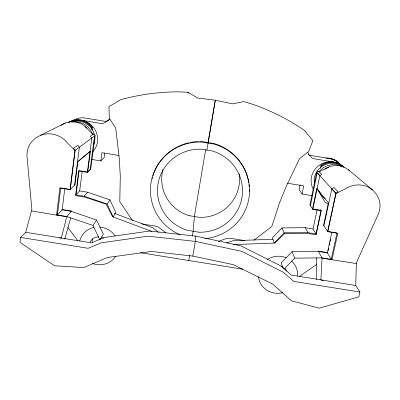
<?xml version="1.0" encoding="UTF-8"?>
<svg xmlns="http://www.w3.org/2000/svg" width="400" height="400" viewBox="0 0 400 400"><rect width="100%" height="100%" fill="white"/><g stroke="black" fill="none" stroke-linecap="round" stroke-linejoin="round"><path stroke-width="0.6" d="M316.32 279.38L316.71 257.625M93.225 134.705L88.425 129.935A19.86 19.005 41.7 0 0 70.275 121.825L65.345 122.98L40.65 135.235L35.515 138.045L31.375 142.12A23.32 22.125 39.5 0 0 27.24 158.735L31.86 209.365L25.735 232.285L20.54 237.415L20 242.36L54.55 265.77L83.725 267.56L107.53 257.49L151.51 251.465L192.82 256.09L233.33 264.66L272.585 284.025L291.5 300.855L319.21 308.155L358.805 296.84L359.915 292.055L355.74 285.485L356.375 263.555L356.72 262.03L377.41 216.16A22.985 21.68 -28.3 0 0 378.995 199.35L376.5 194.245L372.68 190.005L348.52 169.865L344.335 167.22A19.61 18.68 -30.2 0 0 324.88 169.055L318.87 172.005M25.735 232.285L91.45 242.875L104.04 237.55L149.585 231.03L195.665 236.125L195.325 241.38L192.82 256.09M99.93 239.97L92.995 225.46L66.84 216.535L57.425 215.01L60.715 187.975L70.21 189.525L75.095 150.405L73.455 148.325L77.78 145.23L79.365 147.245L74.58 185.16M57.425 215.01L62.165 209.88L64.79 188.54M59.495 237.98L61.37 238.03L66.72 216.75L56.585 215.105L59.88 187.925L70.125 189.595L74.995 150.455L95.1 135.61L93.72 133.835L90.405 136.205L91.825 138.03L87.36 172.41L79.055 171.045L76.025 194.87L84.27 196.21L107.15 204.08L113.175 216.895L115.78 212.36L109.93 199.88L87.69 192.22L79.675 190.915L76.025 194.87M70.76 217.77L64.77 239.15M79.675 190.915L82.18 171.39M91.745 129.185L91.675 127.565A17.975 17.23 42.4 0 0 68.235 122.51M92.15 130.025L92.24 127.2A17.885 17.15 42.4 0 0 68.43 122.465M151.67 231.365L112.51 216.7L106.055 204.065L84.415 197.06L75.585 195.615L78.77 170.595L87.675 172.06L90.405 151.125L77.84 161.71L74.94 184.79L70.125 189.595M94.535 136.005L90.135 169.605L87.675 172.06M95.1 135.61L90.72 169.055L87.36 172.41M91.685 159.43L100.835 160.935L101.945 152.685L118.975 155.49M104.755 153.235L104.175 157.54L100.835 160.935M205.63 149.76L194.355 216.55L193.165 231.3L192.36 236.06M208.11 142.555L215.29 100.215L232.57 103.865L243.85 101.605L253.115 104.415A212.78 201.035 5 0 1 304.335 130.34L312.895 140.625L308.735 151.47L299.62 158.585L286.43 185.955L279.67 202.405L271.875 226.405L253.835 240.27M206.92 150.055L208.095 143.11M188.755 260.505L189.665 255.11M300.135 184.785L299.155 189.62L302.09 194.01L312.29 195.69M302.09 194.01L303.735 185.915L287.54 183.25M312.81 209.35L319.835 175.69L321.75 174.43L318.545 171.01L316.685 172.235L309.895 204.995L312.81 209.35L320.97 210.685L316.045 233.975L307.95 232.655L284.06 232.875L274.25 243.04L272.425 237.815L281.955 227.915L305.185 227.695L313.065 228.98L316.045 233.975M310.405 205.725L317.23 172.81L335.99 193.415L327.75 231.615L337.785 233.25L331.99 259.735L322.05 258.125L320.89 279.87L323.26 280.59M320.18 168.455L321.155 165.105A17.67 16.87 -30.8 0 1 344.055 167.38M321.12 167.145L321.71 165.65A17.755 16.95 -30.8 0 1 343.935 167.13M313.065 228.98L317.075 209.88M323.885 225.87L331.8 188.835L333.925 187.45L338.09 191.905L335.895 193.335L327.67 231.515L336.4 232.94M283.965 269.155L294.755 258.12L321.99 257.885L331.22 259.38L327.355 252.915L331.845 232.215M328.11 250.775L328.64 248.335M329.3 245.285L329.83 242.845M330.095 241.625L330.625 239.18M331.22 259.38L336.98 233.035M93.78 144.46L94.715 141A17.53 16.805 42.3 0 0 94.705 136.53M100.24 239.435L103.305 234.095L96.6 220.015L71.28 211.36L62.165 209.88M92.995 225.46L96.6 220.015M107.15 204.08L109.93 199.88M66.84 216.535L71.28 211.36M84.27 196.21L87.69 192.22M70.86 211.92L71.61 211.045L61.825 209.455M57.795 213.8L56.585 215.105L31.68 210.935M327.355 252.915L318.42 251.465L292.03 251.7L281.175 262.845L283.14 268.47M78.4 161.14L89.98 151.475M299.28 276.55L316.58 264.5M91.9 127.965L92.465 127.595M60.95 125.385L65.345 122.98M324.705 169.205L328.85 167.085M335.99 193.415L344.98 189.055A22.985 21.68 -28.3 0 1 367.8 186.925L372.68 190.005M218.275 241.45L226.78 238.325L230.225 238.265L244.675 240.59M226.475 243.06L232.815 240.74L272.875 239.245M70.91 122.05L75.26 121.03A17.53 16.805 42.3 0 1 94.26 134.315M72.525 122.14L73.61 121.885A17.75 17.005 42.1 0 1 92.515 134.225M40.65 135.235L46.425 133.885A23.32 22.125 39.5 0 1 67.78 143.365L74.995 150.455M233.33 244.595L274.845 243.055L285 233.19L307.445 233.39L316.125 234.8L321.29 210.335L312.54 208.905L316.805 188.405L328.405 202.85L323.58 225.395L327.75 231.615M199.655 141.52A49.195 48.095 3.1 0 1 202.135 141.565L208.16 142.56L215.29 100.215L197.735 98.035L187.785 92.21L178.06 91.845A212.775 201.025 4.9 0 0 120.59 99.69L108.965 106.68L109.34 118.365L115.725 128.115L119.275 158.445L120.295 176.285L119.79 201.625L132.45 220.565M198.99 232.205L187.4 230.325A42.49 41.525 3.2 0 1 158.09 183.515A42.49 41.525 3.2 0 1 201.755 149.21L212.08 150.91A42.49 41.525 3.1 0 1 241.975 197.26A42.49 41.525 3.1 0 1 198.99 232.22M356.375 263.555L331.99 259.735L331.07 258.21M355.74 285.485L291.33 275.1L281.325 266.18L240.81 245.81L195.665 236.125M140.385 252.71L242.815 269.215M20.54 237.415L88.145 248.3L101.08 242.845L147.92 236.17L195.325 241.38L241.76 251.355L283.42 272.255L293.695 281.39L359.915 292.055M318.115 251.05L327.71 252.605M141.69 223.885L155.635 226.16L158.895 227.315L165.95 232.97M309.52 155.24L329.555 158.565A18.245 17.455 -31 0 1 337.93 162.395M81.255 120.185L102.305 123.675A23.13 22.295 51 0 0 109.76 118.96M333.505 162L312.825 158.575A22.875 21.95 -38.5 0 1 307.87 152.63M208.71 142.655L214.13 143.55A49.195 48.095 3.1 0 1 248.75 182.67M189.065 215.65L199.7 217.385A38.945 38.205 3.2 0 0 239.175 173.805M114.43 213.38L152.795 227.76L158.535 232.355M328.2 204.095L325.02 202.115L317.125 188.935M325.36 198.795L323.835 197.845L320.825 194.565L318.815 190.6M320.815 165.405L321.365 165.955M316.685 172.235L319.835 175.69M331.8 188.835L335.895 193.335M348.52 169.865L349.345 170.78M187.785 92.21L188.555 93.13M67.82 227.325L77.88 240.855M320.275 209.71L320.97 210.685M305.185 227.695L307.95 232.655M318.42 251.465L321.99 257.885M281.955 227.915L284.06 232.875M292.03 251.7L294.755 258.12M85.05 126.72A17.975 17.21 41.9 0 1 86.8 128.305M314.4 183.5A17.315 16.53 -30.7 0 1 318.46 169.365L321.855 166.36L325.895 164.29L330.31 163.295A17.315 16.53 -30.7 0 1 342.725 167.075M319.105 171.685A17.53 16.725 -30.5 0 1 319.825 170.805L323.26 167.765L327.355 165.67L331.82 164.665A17.53 16.725 -30.5 0 1 341.64 166.62M189.115 215.675A38.945 38.205 3.2 0 1 162.985 169.36M204.88 238.69A49.545 48.42 3.1 0 0 249.335 195.23A49.545 48.42 3.1 0 0 214.16 144.115L202.025 142.105A49.545 48.42 3.2 0 0 151.685 179.53A49.545 48.42 3.2 0 0 180.235 234.85M115.51 256.53A19.79 18.735 21.2 0 1 92.455 263.49M79.7 241.05A19.79 18.735 21.2 0 1 94.03 227.435M99.735 227.07A19.79 18.735 21.2 0 1 115.19 235.945M90.095 242.21A9.555 9.045 21.2 0 1 98.87 236.875M101.575 237.35A9.555 9.045 21.2 0 1 103.63 238.27M92.28 242.24A9.325 8.845 21.4 0 1 92.505 238.78M291.37 260.895A19.615 18.525 -11.1 0 1 297.525 276.165M282.8 292.665A19.615 18.525 -11.1 0 1 258.525 276.63M267.45 259.37A19.615 18.525 -11.1 0 1 286.095 257.68M281.01 266.29A9.47 8.94 -11.1 0 1 283.235 267.265M284.675 268.345A9.47 8.94 -11.1 0 1 286.745 271.21M285.57 268.795A9.245 8.745 -11.2 0 1 285.575 269.94M109.885 119.25A22.385 21.6 51.6 0 1 105.635 121.42L85.255 118.04A18.46 17.73 42.7 0 0 72.28 120.86M76.34 120.015A19.065 18.285 42.1 0 1 95.535 130.655A19.065 18.285 42.1 0 1 92.63 151.825M152.14 178.75A49.195 48.095 3.1 0 1 152.43 177.585M152.92 175.855A49.195 48.095 3.1 0 1 163.765 157.095M164.61 156.215A49.195 48.095 3.1 0 1 176.925 147.13M177.47 146.85A49.195 48.095 3.1 0 1 189.135 142.7M190.345 142.45A49.195 48.095 3.1 0 1 198.41 141.545M248.99 184.465A49.195 48.095 3.1 0 1 249.195 186.875M249.28 189.28A49.195 48.095 3.1 0 1 249.245 191.665M308.81 154.625A22.15 21.28 -39.1 0 1 308.125 153.975M313.22 189.115A18.835 17.99 -30.6 0 1 316.41 167.72A18.835 17.99 -30.6 0 1 338.12 163.41M339.71 164.235A18.835 17.99 -30.6 0 1 340.725 164.875M325.625 158.06A17.035 16.295 -31.3 0 1 340.62 165.145M329.515 158.605A17.115 16.37 -31.3 0 1 340.895 165.17"/></g></svg>
